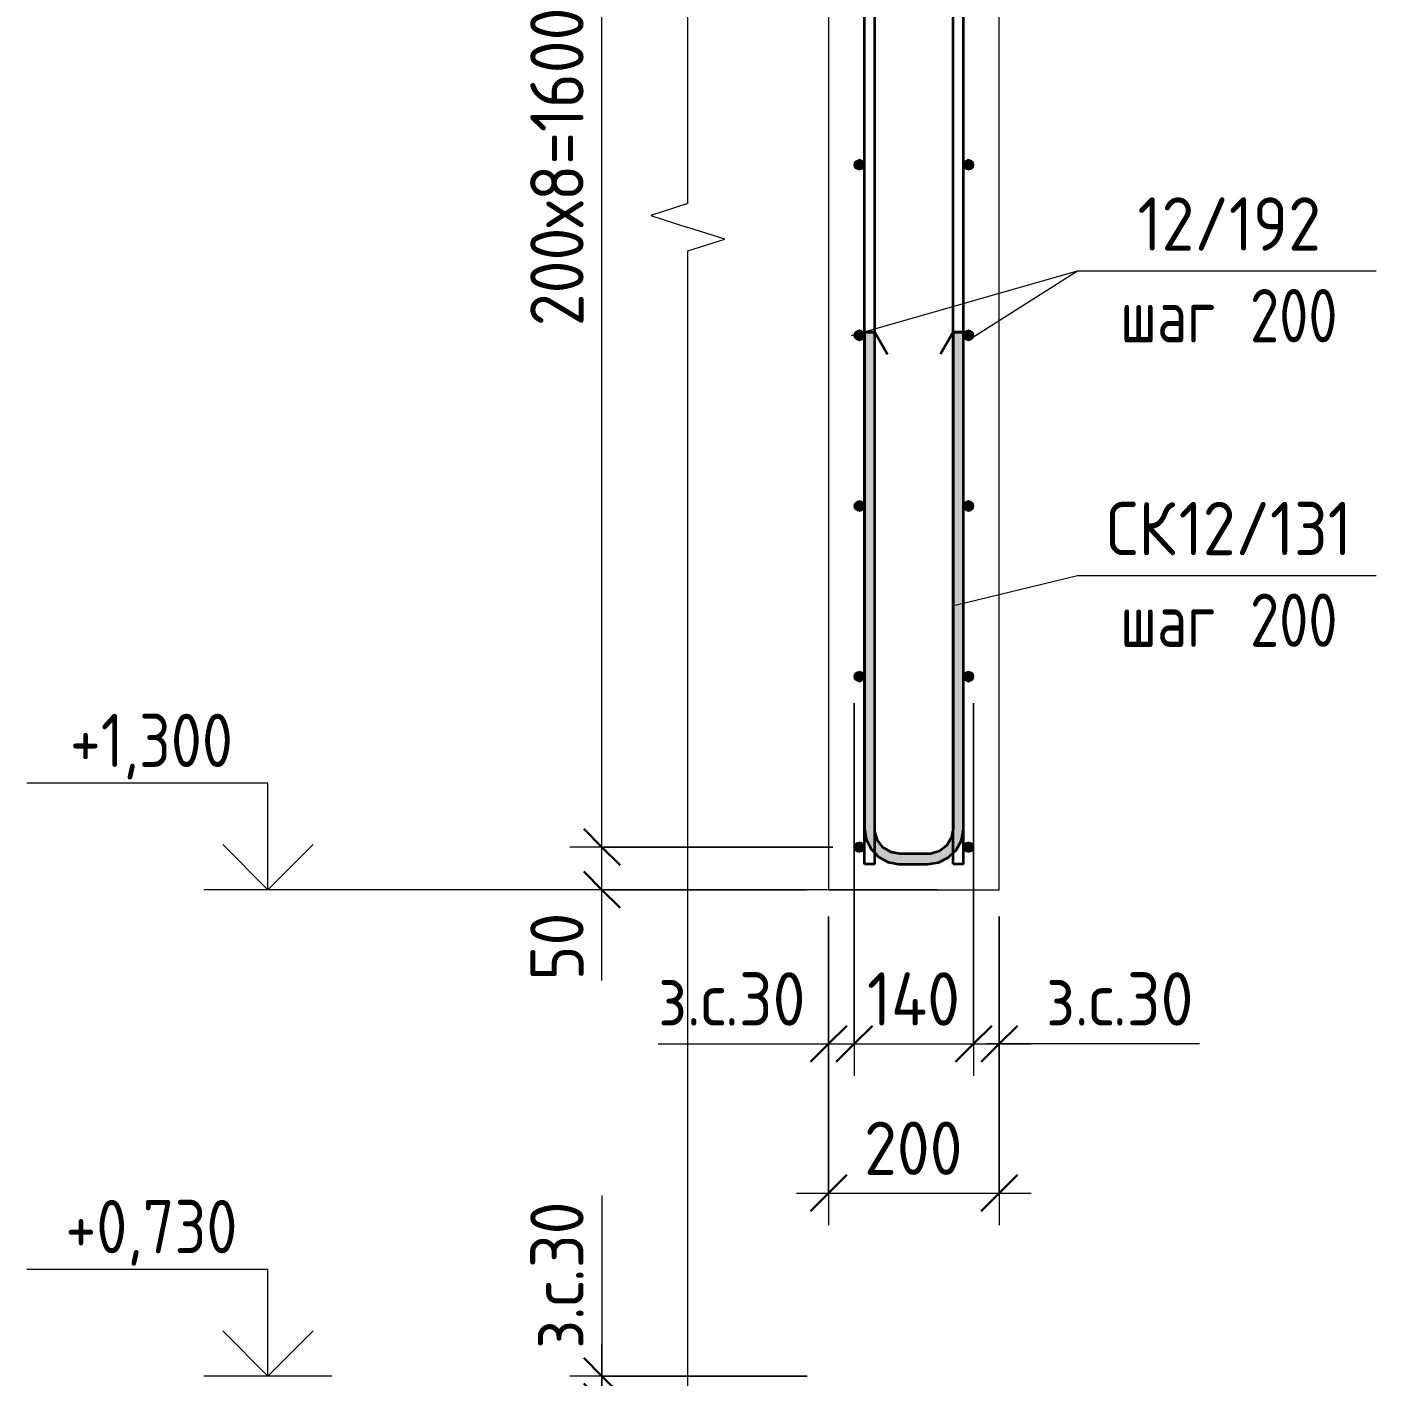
# Model space of a CAD drawing. Header units: millimetres. Extents: x 67134 to 118201, y -4983 to 13821.
# Drawn here: x 106255 to 107837, y 730 to 2312 of the extents above; entities that cross this region are included whole.
import ezdxf

# ---------------------------------------------------------------- set-up
doc = ezdxf.new("R2010")
doc.units = ezdxf.units.MM
for name, color, linetype, lineweight in [('AA_Dim', 7, 'Continuous', 9), ('AA_Dim-25', 7, 'Continuous', 9), ('AA_Oformlenie', 7, 'Continuous', 9), ('AA_Vinoska', 7, 'Continuous', 9), ('AA_Visotnaya otmetka', 7, 'Continuous', 9), ('AF_Stena_Опалубка', 253, 'Continuous', 20), ('KR_Armatura', 7, 'Continuous', 20), ('KR_Armatura_Tonkie', 7, 'Continuous', 20)]:
    doc.layers.add(name, color=color, linetype=linetype, lineweight=lineweight)
doc.styles.add('ISOCPEUR_6', font='isocpeur.TTF', dxfattribs={"width": 0.85, "height": 62.5})
doc.styles.add('ISOCPEUR_7', font='isocpeur.TTF', dxfattribs={"width": 0.9, "height": 62.5})
doc.styles.add('ISOCPEUR_8', font='isocpeur.TTF', dxfattribs={"width": 0.8, "height": 62.5})
doc.dimstyles.new('00_Точн_3_знака__прозр__2', dxfattribs={"dimscale": 304.8, "dimtxt": 62.672186, "dimasz": 0.139436, "dimexe": 0.123031, "dimexo": 0.082021, "dimgap": 0.008202, "dimtad": 1, "dimdec": 3, "dimrnd": 0.001, "dimdsep": 46, "dimtxsty": 'ISOCPEUR_7', "dimblk1": 'OBLIQUE', "dimblk2": 'OBLIQUE', "dimsah": 1, "dimcen": 0.09, "dimdle": 0.123031, "dimazin": 0, "dimtfac": 1, "dimtdec": 4, "dimtix": 1, "dimtmove": 1, "dimatfit": 3, "dimfxl": 1, "dimtvp": 1, "dimtolj": 1, "dimtzin": 0, "dimlwd": 18, "dimlwe": 18, "dimarcsym": 2})
doc.dimstyles.new('00_Точн_3_знака__прозр__3', dxfattribs={"dimscale": 304.8, "dimtxt": 62.672186, "dimasz": 0.139436, "dimexe": 0.123031, "dimexo": 0.082021, "dimgap": 0.008202, "dimtad": 1, "dimdec": 3, "dimrnd": 0.001, "dimdsep": 46, "dimtxsty": 'ISOCPEUR_7', "dimblk1": 'OBLIQUE', "dimblk2": 'OBLIQUE', "dimsah": 1, "dimcen": 0.09, "dimdle": 0.123031, "dimazin": 0, "dimtfac": 1, "dimtdec": 4, "dimtix": 1, "dimtmove": 0, "dimatfit": 3, "dimfxl": 1, "dimtvp": 1, "dimtolj": 1, "dimtzin": 0, "dimlwd": 18, "dimlwe": 18, "dimarcsym": 2})

# ---------------------------------------------------------------- blocks, each defined once
blk = doc.blocks.new('350_Стержень П торец СК-СГ _НесАрм_РабПлоск_ - 350_Стержень П торец СК-СГ _НесАрм_РабПлоск_-4048872-1-1 Армирование')
at = {"layer": 'KR_Armatura_Tonkie', "lineweight": 35}
for p, q in [((-73413.1, 1953.9), (-73413.1, 1372)), ((-73412.9, 1953.9), (-73401.3, 1953.9)), ((-73401.1, 1372), (-73401.1, 1953.9)), ((-73309.1, 1953.9), (-73309.1, 1372)), ((-73308.9, 1953.9), (-73297.3, 1953.9)), ((-73297.1, 1372), (-73297.1, 1953.9)), ((-73398.1, 1359.5), (-73400.4, 1367)), ((-73309.1, 1372), (-73310.8, 1362.5)), ((-73391.4, 1350.1), (-73397.3, 1357.6)), ((-73383.1, 1344.8), (-73389.6, 1348.7)), ((-73326.6, 1345), (-73334.1, 1342.7)), ((-73317.2, 1351.6), (-73324.8, 1345.7)), ((-73311.9, 1360), (-73315.8, 1353.5)), ((-73371.1, 1342), (-73380.6, 1343.7)), ((-73339.1, 1342), (-73371.1, 1342)), ((-73371.1, 1330), (-73339.1, 1330))]:
    blk.add_line(p, q, dxfattribs=at)
at = {"layer": 'KR_Armatura_Tonkie', "lineweight": 35, "flags": 128}
for points in [[(-73411.2, 1360.2), (-73411.1, 1359.3), (-73409.8, 1356.6)], [(-73297.6, 1367.6), (-73297.1, 1370.5), (-73297.1, 1372)], [(-73406.1, 1349.3), (-73405.4, 1347.8), (-73403.4, 1345.7)], [(-73307.4, 1344.9), (-73305.6, 1346.6), (-73304.5, 1348.6)], [(-73300.9, 1355.3), (-73299.5, 1357.9), (-73299.2, 1359.4)], [(-73398.2, 1340.3), (-73396.5, 1338.6), (-73394.5, 1337.5)], [(-73387.8, 1333.9), (-73385.2, 1332.5), (-73383.7, 1332.2)], [(-73375.5, 1330.6), (-73372.6, 1330), (-73371.1, 1330)], [(-73327.2, 1331.8), (-73326.4, 1332), (-73323.7, 1333.3)], [(-73316.4, 1336.9), (-73314.9, 1337.7), (-73312.8, 1339.7)]]:
    blk.add_lwpolyline(points, dxfattribs=at)
blk = doc.blocks.new('350_Стержень П торец СК-СГ _НесАрм_РабПлоск_ - 350_Стержень П торец СК-СГ _НесАрм_РабПлоск_-V5-1-1 Армирование')
at = {"layer": 'KR_Armatura_Tonkie', "lineweight": 35}
for points in [[(-73405.6, 1372), (-73401.1, 1372), (-73401.3, 1953.9), (-73413.1, 1953.9), (-73412.9, 1372), (-73407.1, 1372)], [(-73303.1, 1372), (-73297.1, 1372), (-73297.3, 1953.9), (-73309.1, 1953.9), (-73308.9, 1372), (-73304.6, 1372)], [(-73371.1, 1330), (-73371.1, 1342), (-73378.8, 1343), (-73386.3, 1346.2), (-73392.3, 1350.8), (-73397.3, 1357.6), (-73400.1, 1364.3), (-73401.3, 1372), (-73413.1, 1372), (-73411.6, 1361.1), (-73407.4, 1351), (-73400.8, 1342.3), (-73392.1, 1335.6), (-73381.9, 1331.4), (-73376, 1330.7)], [(-73339.1, 1330), (-73328.2, 1331.4), (-73317.8, 1335.8), (-73308.9, 1342.9), (-73302.7, 1351), (-73298.5, 1361.1), (-73297.3, 1372), (-73309.1, 1372), (-73310.1, 1364.2), (-73313.2, 1356.8), (-73317.8, 1350.8), (-73324.4, 1345.9), (-73331.3, 1343), (-73339.1, 1341.8), (-73339.1, 1330.2)], [(-73339.1, 1330), (-73339.1, 1342), (-73371.1, 1341.8), (-73371.1, 1330), (-73357.8, 1330)]]:
    blk.add_hatch(color=256, dxfattribs=at).paths.add_polyline_path(points)
for p, q in [((-73413.1, 1953.9), (-73413.1, 1372)), ((-73413.1, 1953.9), (-73401.1, 1953.9)), ((-73401.3, 1953.9), (-73412.9, 1953.9)), ((-73401.1, 1372), (-73401.1, 1953.9)), ((-73401.1, 1953.9), (-73386.1, 1927.9)), ((-73309.1, 1953.9), (-73324.1, 1927.9)), ((-73309.1, 1953.9), (-73309.1, 1372)), ((-73309.1, 1953.9), (-73297.1, 1953.9)), ((-73297.3, 1953.9), (-73308.9, 1953.9)), ((-73297.1, 1372), (-73297.1, 1953.9)), ((-73339.1, 1342), (-73371.1, 1342)), ((-73371.1, 1330), (-73339.1, 1330))]:
    blk.add_line(p, q, dxfattribs=at)
at = {"layer": 'KR_Armatura_Tonkie', "lineweight": 35, "flags": 128}
for points in [[(-73413.1, 1372), (-73411.1, 1359.3), (-73405.4, 1347.8), (-73401.1, 1343.3)], [(-73371.1, 1342), (-73381.7, 1344), (-73391, 1349.6), (-73397.7, 1358.1), (-73400.9, 1368.5), (-73401.1, 1372)], [(-73309.1, 1372), (-73311, 1361.3), (-73316.6, 1352.1), (-73325.2, 1345.4), (-73335.5, 1342.2), (-73339.1, 1342)], [(-73309.1, 1343.3), (-73305.6, 1346.6), (-73299.5, 1357.9), (-73297.1, 1370.5), (-73297.1, 1372)], [(-73401.1, 1343.3), (-73396.5, 1338.6), (-73385.2, 1332.5), (-73372.6, 1330), (-73371.1, 1330)], [(-73339.1, 1330), (-73326.4, 1332), (-73314.9, 1337.7), (-73309.1, 1343.3)]]:
    blk.add_lwpolyline(points, dxfattribs=at)
blk = doc.blocks.new('011_Прямоугольник обрыва _ЭлУзла_ - 011_Прямоугольник обрыва _ЭлУзла_-4122385-1-1 Армирование')
at = {"layer": 'AA_Oformlenie'}
for p, q in [((-73620.1, 2104.6), (-73620.1, 3900)), ((-73620.1, -1542.4), (-73620.1, 2049))]:
    blk.add_line(p, q, dxfattribs=at)
blk = doc.blocks.new('Высотные отметки - Стрелка вверх-400292-1-1 Армирование')
at = {"layer": 'AA_Vinoska'}
for p, q in [((-70172.5, -2825), (-69890, -2825)), ((-70172.5, -2950), (-70172.5, -2825)), ((-70172.5, -2950), (-70225.6, -2897)), ((-70172.5, -2950), (-70119.5, -2897)), ((-70247.5, -2950), (-70097.5, -2950))]:
    blk.add_line(p, q, dxfattribs=at)
blk = doc.blocks.new('DIMBLOCK56-1-1 Армирование')
at = {"layer": 'AA_Dim-25', "lineweight": 18}
for p, q in [((106929.2, 941.6), (106929.2, 736.8)), ((106929.2, 700), (106929.2, 767.5)), ((107170, 730), (106891.7, 730)), ((106929.2, 736.8), (106929.2, 715)), ((106929.2, 730), (107170, 730)), ((107212, 700), (106891.7, 700)), ((106929.2, 700), (107212, 700))]:
    blk.add_line(p, q, dxfattribs=at)
at = {"layer": 'AA_Dim-25', "lineweight": 30}
for p, q in [((106929.2, 730), (106907.9, 751.3)), ((106929.2, 730), (106950.4, 708.8)), ((106929.2, 700), (106907.9, 721.3)), ((106929.2, 700), (106950.4, 678.8))]:
    blk.add_line(p, q, dxfattribs=at)
at = {"layer": 'AA_Dim-25', "color": 0, "lineweight": 18, "insert": (106845.2, 761.8), "char_height": 62.5, "width": 215.687, "attachment_point": 1, "rotation": 90, "line_spacing_factor": 1.135194, "style": 'ISOCPEUR_7'}
blk.add_mtext('з.с.30', dxfattribs=at)
blk = doc.blocks.new('_Oblique')
at = {"color": 0, "linetype": 'ByBlock', "lineweight": -2}
blk.add_line((-0.5, -0.5), (0.5, 0.5), dxfattribs=at)
blk = doc.blocks.new('DIMBLOCK57-1-1 Армирование')
at = {"layer": 'AA_Dim-25', "lineweight": 30}
for p, q in [((106929.2, 1350), (106907.9, 1371.3)), ((106929.2, 1350), (106950.4, 1328.8)), ((106929.2, 1300), (106907.9, 1321.3)), ((106929.2, 1300), (106950.4, 1278.8))]:
    blk.add_line(p, q, dxfattribs=at)
at = {"layer": 'AA_Dim-25', "lineweight": 18}
for p, q in [((107200, 1350), (106891.7, 1350)), ((106929.2, 1262.5), (106929.2, 1350)), ((106929.2, 1350), (107200, 1350)), ((106929.2, 1296.8), (106929.2, 1325)), ((107170, 1300), (106891.7, 1300)), ((106929.2, 1300), (107170, 1300)), ((106929.2, 1193.7), (106929.2, 1296.8))]:
    blk.add_line(p, q, dxfattribs=at)
at = {"layer": 'AA_Dim-25', "color": 0, "lineweight": 18, "insert": (106845.2, 1193.7), "char_height": 62.5, "width": 93.654, "attachment_point": 1, "rotation": 90, "line_spacing_factor": 1.135194, "style": 'ISOCPEUR_7'}
blk.add_mtext('50', dxfattribs=at)
blk = doc.blocks.new('DIMBLOCK58-1-1 Армирование')
at = {"layer": 'AA_Dim-25', "lineweight": 30}
for p, q in [((106929.2, 2950), (106907.9, 2971.3)), ((106929.2, 2950), (106950.4, 2928.8)), ((106929.2, 1350), (106907.9, 1371.3)), ((106929.2, 1350), (106950.4, 1328.8))]:
    blk.add_line(p, q, dxfattribs=at)
at = {"layer": 'AA_Dim-25', "lineweight": 18}
for p, q in [((107200, 2950), (106891.7, 2950)), ((106929.2, 1350), (106929.2, 2950)), ((106929.2, 2950), (107200, 2950)), ((107200, 1350), (106891.7, 1350)), ((106929.2, 1350), (107200, 1350))]:
    blk.add_line(p, q, dxfattribs=at)
at = {"layer": 'AA_Dim-25', "color": 0, "lineweight": 18, "insert": (106845.2, 1960.8), "char_height": 62.5, "width": 454.078, "attachment_point": 1, "rotation": 90, "line_spacing_factor": 1.135194, "style": 'ISOCPEUR_7'}
blk.add_mtext('200х8=1600', dxfattribs=at)
blk = doc.blocks.new('DIMBLOCK67-1-1 Армирование')
at = {"layer": 'AA_Dim-25', "lineweight": 18}
for p, q in [((107225, 1519), (107225, 1081.9)), ((107225, 1119.4), (107225, 1519)), ((107195, 1268.7), (107195, 1081.9)), ((107195, 1119.4), (107195, 1268.7)), ((106995.1, 1119.4), (107199.9, 1119.4)), ((107157.5, 1119.4), (107225, 1119.4)), ((107199.9, 1119.4), (107210, 1119.4))]:
    blk.add_line(p, q, dxfattribs=at)
at = {"layer": 'AA_Dim-25', "lineweight": 30}
for p, q in [((107195, 1119.4), (107216.3, 1140.7)), ((107225, 1119.4), (107246.3, 1140.7)), ((107195, 1119.4), (107173.8, 1098.2)), ((107225, 1119.4), (107203.8, 1098.2))]:
    blk.add_line(p, q, dxfattribs=at)
at = {"layer": 'AA_Dim-25', "color": 0, "lineweight": 18, "insert": (106995.1, 1203.3), "char_height": 62.5, "width": 215.687, "attachment_point": 1, "line_spacing_factor": 1.135194, "style": 'ISOCPEUR_7'}
blk.add_mtext('з.с.30', dxfattribs=at)
blk = doc.blocks.new('DIMBLOCK68-1-1 Армирование')
at = {"layer": 'AA_Dim-25', "lineweight": 18}
for p, q in [((107225, 1519), (107225, 1081.9)), ((107225, 1119.4), (107225, 1519)), ((107365, 1519), (107365, 1081.9)), ((107365, 1119.4), (107365, 1519)), ((107225, 1119.4), (107365, 1119.4))]:
    blk.add_line(p, q, dxfattribs=at)
at = {"layer": 'AA_Dim-25', "lineweight": 30}
for p, q in [((107225, 1119.4), (107246.3, 1140.7)), ((107365, 1119.4), (107386.3, 1140.7)), ((107225, 1119.4), (107203.8, 1098.2)), ((107365, 1119.4), (107343.8, 1098.2))]:
    blk.add_line(p, q, dxfattribs=at)
at = {"layer": 'AA_Dim-25', "color": 0, "lineweight": 18, "insert": (107240, 1203.3), "char_height": 62.5, "width": 131.966, "attachment_point": 1, "line_spacing_factor": 1.135194, "style": 'ISOCPEUR_7'}
blk.add_mtext('140', dxfattribs=at)
blk = doc.blocks.new('DIMBLOCK69-1-1 Армирование')
at = {"layer": 'AA_Dim-25', "lineweight": 18}
for p, q in [((107365, 1519), (107365, 1081.9)), ((107365, 1119.4), (107365, 1519)), ((107395, 1268.7), (107395, 1081.9)), ((107395, 1119.4), (107395, 1268.7)), ((107365, 1119.4), (107432.5, 1119.4)), ((107424.9, 1119.4), (107380, 1119.4)), ((107629.7, 1119.4), (107424.9, 1119.4))]:
    blk.add_line(p, q, dxfattribs=at)
at = {"layer": 'AA_Dim-25', "lineweight": 30}
for p, q in [((107365, 1119.4), (107386.3, 1140.7)), ((107395, 1119.4), (107416.3, 1140.7)), ((107365, 1119.4), (107343.8, 1098.2)), ((107395, 1119.4), (107373.8, 1098.2))]:
    blk.add_line(p, q, dxfattribs=at)
at = {"layer": 'AA_Dim-25', "color": 0, "lineweight": 18, "insert": (107449.9, 1203.3), "char_height": 62.5, "width": 215.687, "attachment_point": 1, "line_spacing_factor": 1.135194, "style": 'ISOCPEUR_7'}
blk.add_mtext('з.с.30', dxfattribs=at)
blk = doc.blocks.new('DIMBLOCK70-1-1 Армирование')
at = {"layer": 'AA_Dim-25', "lineweight": 18}
for p, q in [((107195, 1229.6), (107195, 906.9)), ((107195, 944.4), (107195, 1229.6)), ((107395, 1229.6), (107395, 906.9)), ((107395, 944.4), (107395, 1229.6)), ((107157.5, 944.4), (107432.5, 944.4))]:
    blk.add_line(p, q, dxfattribs=at)
at = {"layer": 'AA_Dim-25', "lineweight": 30}
for p, q in [((107195, 944.4), (107216.3, 965.7)), ((107395, 944.4), (107416.3, 965.7)), ((107195, 944.4), (107173.8, 923.2)), ((107395, 944.4), (107373.8, 923.2))]:
    blk.add_line(p, q, dxfattribs=at)
at = {"layer": 'AA_Dim-25', "color": 0, "lineweight": 18, "insert": (107236.5, 1028.3), "char_height": 62.5, "width": 140.48, "attachment_point": 1, "line_spacing_factor": 1.135194, "style": 'ISOCPEUR_7'}
blk.add_mtext('200', dxfattribs=at)
blk = doc.blocks.new('042_М_Арматуры - Диам длина поз _ Комментарий-3662934-1-1 Армирование')
at = {"layer": 'AA_Vinoska'}
blk.add_line((-72259.7, -2790.4), (-71909.7, -2790.4), dxfattribs=at)

msp = doc.modelspace()

# ---------------------------------------------------------------- hatches: boundary and pattern name
at = {"layer": 'KR_Armatura'}
h = msp.add_hatch(color=256, dxfattribs=at)
edge = h.paths.add_edge_path()
edge.add_arc((107231.0072, 2150), 6, 0, 360)
for points in [[(107231.0072, 2144), (107236.2033, 2147), (107236.2033, 2153), (107231.0072, 2156), (107225.811, 2153), (107225.811, 2147)], [(107359.0072, 2144), (107364.2033, 2147), (107364.2033, 2153), (107359.0072, 2156), (107353.811, 2153), (107353.811, 2147)], [(107231.0072, 1944), (107236.2033, 1947), (107236.2033, 1953), (107231.0072, 1956), (107225.811, 1953), (107225.811, 1947)], [(107359.0072, 1944), (107364.2033, 1947), (107364.2033, 1953), (107359.0072, 1956), (107353.811, 1953), (107353.811, 1947)], [(107231.0072, 1744), (107236.2033, 1747), (107236.2033, 1753), (107231.0072, 1756), (107225.811, 1753), (107225.811, 1747)], [(107359.0072, 1744), (107364.2033, 1747), (107364.2033, 1753), (107359.0072, 1756), (107353.811, 1753), (107353.811, 1747)], [(107231.0072, 1544), (107236.2033, 1547), (107236.2033, 1553), (107231.0072, 1556), (107225.811, 1553), (107225.811, 1547)], [(107359.0072, 1544), (107364.2033, 1547), (107364.2033, 1553), (107359.0072, 1556), (107353.811, 1553), (107353.811, 1547)], [(107234.0072, 1344.8038), (107237.0072, 1350), (107234.0072, 1355.1962), (107228.0072, 1355.1962), (107225.0072, 1350), (107228.0072, 1344.8038)], [(107231.0072, 1344), (107236.2033, 1347), (107236.2033, 1353), (107231.0072, 1356), (107225.811, 1353), (107225.811, 1347)], [(107356.0072, 1344.8038), (107362.0072, 1344.8038), (107365.0072, 1350), (107362.0072, 1355.1962), (107356.0072, 1355.1962), (107353.0072, 1350)], [(107359.0072, 1344), (107364.2033, 1347), (107364.2033, 1353), (107359.0072, 1356), (107353.811, 1353), (107353.811, 1347)]]:
    msp.add_hatch(color=256, dxfattribs=at).paths.add_polyline_path(points)
h = msp.add_hatch(color=256, dxfattribs=at)
edge = h.paths.add_edge_path()
edge.add_arc((107359.0072, 2150), 6, 0, 360)
h = msp.add_hatch(color=256, dxfattribs=at)
edge = h.paths.add_edge_path()
edge.add_arc((107231.0072, 1950), 6, 0, 360)
h = msp.add_hatch(color=256, dxfattribs=at)
edge = h.paths.add_edge_path()
edge.add_arc((107359.0072, 1950), 6, 0, 360)
h = msp.add_hatch(color=256, dxfattribs=at)
edge = h.paths.add_edge_path()
edge.add_arc((107231.0072, 1750), 6, 0, 360)
h = msp.add_hatch(color=256, dxfattribs=at)
edge = h.paths.add_edge_path()
edge.add_arc((107359.0072, 1750), 6, 0, 360)
h = msp.add_hatch(color=256, dxfattribs=at)
edge = h.paths.add_edge_path()
edge.add_arc((107231.0072, 1550), 6, 0, 360)
h = msp.add_hatch(color=256, dxfattribs=at)
edge = h.paths.add_edge_path()
edge.add_arc((107359.0072, 1550), 6, 0, 360)
h = msp.add_hatch(color=256, dxfattribs=at)
edge = h.paths.add_edge_path()
edge.add_arc((107231.0072, 1350), 6, 0, 360)
h = msp.add_hatch(color=256, dxfattribs=at)
edge = h.paths.add_edge_path()
edge.add_arc((107231.0072, 1350), 6, 0, 360)
h = msp.add_hatch(color=256, dxfattribs=at)
edge = h.paths.add_edge_path()
edge.add_arc((107359.0072, 1350), 6, 0, 360)
h = msp.add_hatch(color=256, dxfattribs=at)
edge = h.paths.add_edge_path()
edge.add_arc((107359.0072, 1350), 6, 0, 360)

# ---------------------------------------------------------------- linework, layer by layer
at = {"layer": 'AA_Vinoska'}
for p, q in [((107029.976, 2104.6215), (106986.6509, 2090.5443)), ((106986.6509, 2090.5443), (107029.976, 2076.4671)), ((107073.2773, 2062.7171), (107029.976, 2076.4671)), ((107029.976, 2048.9671), (107073.2773, 2062.7171)), ((107221.6286, 1949.8474), (107486.7259, 2025.5895)), ((107362.9167, 1946.9342), (107486.7259, 2025.5895)), ((107343.3835, 1633.8974), (107486.7259, 1668.5712))]:
    msp.add_line(p, q, dxfattribs=at)
at = {"layer": 'AA_Visotnaya otmetka'}
for q in [(106537.6389, 1300), (107322.1135, 1300)]:
    msp.add_line((107322.1135, 1300), q, dxfattribs=at)
at = {"layer": 'AF_Stena_Опалубка'}
for p, q in [((107195.0072, 3050), (107195.0072, 1300)), ((107395.0072, 1300), (107395.0072, 3050)), ((107195.0072, 1300), (107395.0072, 1300))]:
    msp.add_line(p, q, dxfattribs=at)
at = {"layer": 'KR_Armatura'}
for p, q in [((107231.0072, 2156), (107225.811, 2153)), ((107225.811, 2153), (107225.811, 2147)), ((107236.2033, 2153), (107231.0072, 2156)), ((107236.2033, 2147), (107236.2033, 2153)), ((107359.0072, 2156), (107353.811, 2153)), ((107353.811, 2153), (107353.811, 2147)), ((107364.2033, 2153), (107359.0072, 2156)), ((107364.2033, 2147), (107364.2033, 2153)), ((107225.811, 2147), (107231.0072, 2144)), ((107231.0072, 2144), (107236.2033, 2147)), ((107353.811, 2147), (107359.0072, 2144)), ((107359.0072, 2144), (107364.2033, 2147)), ((107231.0072, 1956), (107225.811, 1953)), ((107225.811, 1953), (107225.811, 1947)), ((107225.811, 1947), (107231.0072, 1944)), ((107236.2033, 1953), (107231.0072, 1956)), ((107231.0072, 1944), (107236.2033, 1947)), ((107236.2033, 1947), (107236.2033, 1953)), ((107359.0072, 1956), (107353.811, 1953)), ((107353.811, 1953), (107353.811, 1947)), ((107353.811, 1947), (107359.0072, 1944)), ((107364.2033, 1953), (107359.0072, 1956)), ((107359.0072, 1944), (107364.2033, 1947)), ((107364.2033, 1947), (107364.2033, 1953)), ((107231.0072, 1756), (107225.811, 1753)), ((107236.2033, 1753), (107231.0072, 1756)), ((107359.0072, 1756), (107353.811, 1753)), ((107364.2033, 1753), (107359.0072, 1756)), ((107225.811, 1753), (107225.811, 1747)), ((107225.811, 1747), (107231.0072, 1744)), ((107231.0072, 1744), (107236.2033, 1747)), ((107236.2033, 1747), (107236.2033, 1753)), ((107353.811, 1753), (107353.811, 1747)), ((107353.811, 1747), (107359.0072, 1744)), ((107359.0072, 1744), (107364.2033, 1747)), ((107364.2033, 1747), (107364.2033, 1753)), ((107231.0072, 1556), (107225.811, 1553)), ((107225.811, 1553), (107225.811, 1547)), ((107236.2033, 1553), (107231.0072, 1556)), ((107236.2033, 1547), (107236.2033, 1553)), ((107359.0072, 1556), (107353.811, 1553)), ((107353.811, 1553), (107353.811, 1547)), ((107364.2033, 1553), (107359.0072, 1556)), ((107364.2033, 1547), (107364.2033, 1553)), ((107225.811, 1547), (107231.0072, 1544)), ((107231.0072, 1544), (107236.2033, 1547)), ((107353.811, 1547), (107359.0072, 1544)), ((107359.0072, 1544), (107364.2033, 1547)), ((107228.0072, 1355.1962), (107225.0072, 1350)), ((107225.0072, 1350), (107228.0072, 1344.8038)), ((107231.0072, 1356), (107225.811, 1353)), ((107225.811, 1353), (107225.811, 1347)), ((107225.811, 1347), (107231.0072, 1344)), ((107234.0072, 1355.1962), (107228.0072, 1355.1962)), ((107228.0072, 1344.8038), (107234.0072, 1344.8038)), ((107236.2033, 1353), (107231.0072, 1356)), ((107231.0072, 1344), (107236.2033, 1347)), ((107237.0072, 1350), (107234.0072, 1355.1962)), ((107234.0072, 1344.8038), (107237.0072, 1350)), ((107236.2033, 1347), (107236.2033, 1353)), ((107356.0072, 1355.1962), (107353.0072, 1350)), ((107353.0072, 1350), (107356.0072, 1344.8038)), ((107359.0072, 1356), (107353.811, 1353)), ((107353.811, 1353), (107353.811, 1347)), ((107353.811, 1347), (107359.0072, 1344)), ((107362.0072, 1355.1962), (107356.0072, 1355.1962)), ((107356.0072, 1344.8038), (107362.0072, 1344.8038)), ((107364.2033, 1353), (107359.0072, 1356)), ((107359.0072, 1344), (107364.2033, 1347)), ((107365.0072, 1350), (107362.0072, 1355.1962)), ((107362.0072, 1344.8038), (107365.0072, 1350)), ((107364.2033, 1347), (107364.2033, 1353))]:
    msp.add_line(p, q, dxfattribs=at)
for centre in [(107231.0072, 2150), (107359.0072, 2150), (107231.0072, 1950), (107359.0072, 1950), (107231.0072, 1750), (107359.0072, 1750), (107231.0072, 1550), (107359.0072, 1550), (107231.0072, 1350), (107231.0072, 1350), (107359.0072, 1350), (107359.0072, 1350)]:
    msp.add_circle(centre, 6, dxfattribs=at)
at = {"layer": 'KR_Armatura_Tonkie', "lineweight": 35}
for p, q in [((107353.0072, 1330), (107353.0072, 3670)), ((107237.0072, 1330), (107237.0072, 3042)), ((107249.0072, 1330), (107249.0072, 3042)), ((107341.0072, 1330), (107341.0072, 3042)), ((107249.0072, 1330), (107237.0072, 1330)), ((107353.0072, 1330), (107341.0072, 1330))]:
    msp.add_line(p, q, dxfattribs=at)

# ---------------------------------------------------------------- block references
at = {"layer": 'AA_Oformlenie'}
msp.add_blockref('011_Прямоугольник обрыва _ЭлУзла_ - 011_Прямоугольник обрыва _ЭлУзла_-4122385-1-1 Армирование', (180650.0688, 0), dxfattribs=at)
at = {"layer": 'AA_Vinoska'}
for p in [(179746.4125, 4815.9887), (179746.4125, 4815.9887), (179746.4125, 4458.9704)]:
    msp.add_blockref('042_М_Арматуры - Диам длина поз _ Комментарий-3662934-1-1 Армирование', p, dxfattribs=at)
at = {"layer": 'AA_Visotnaya otmetka', "extrusion": (0, 0, -1)}
for p in [(-36365.0935, 4250), (-36365.0935, 3680)]:
    msp.add_blockref('Высотные отметки - Стрелка вверх-400292-1-1 Армирование', p, dxfattribs=at)
at = {"layer": 'KR_Armatura_Tonkie', "lineweight": 35}
for name in ['350_Стержень П торец СК-СГ _НесАрм_РабПлоск_ - 350_Стержень П торец СК-СГ _НесАрм_РабПлоск_-4048872-1-1 Армирование', '350_Стержень П торец СК-СГ _НесАрм_РабПлоск_ - 350_Стержень П торец СК-СГ _НесАрм_РабПлоск_-V5-1-1 Армирование']:
    msp.add_blockref(name, (180650.0688, 0), dxfattribs=at)

# ---------------------------------------------------------------- texts
at = {"layer": 'AA_Vinoska', "char_height": 62.5, "attachment_point": 1}
for s, insert, width, style in [('12/192', (107557.1169, 2111.8457), 263.354344, 'ISOCPEUR_7'), ('12/192', (107557.1169, 2111.8457), 263.354344, 'ISOCPEUR_7'), (' 200', (107657.1523, 2004.3694), 166.751, 'ISOCPEUR_8'), ('шаг', (107536.7669, 2004.3694), 145.907125, 'ISOCPEUR_8'), ('СК', (107520.5544, 1754.8275), 102.816422, 'ISOCPEUR_7'), ('12/131', (107605.3864, 1754.8275), 248.923969, 'ISOCPEUR_7'), (' 200', (107657.1523, 1647.3512), 166.751, 'ISOCPEUR_8'), ('шаг', (107536.7669, 1647.3512), 145.907125, 'ISOCPEUR_8')]:
    msp.add_mtext(s, dxfattribs=dict(at, insert=insert, width=width, style=style))
at = {"layer": 'AA_Visotnaya otmetka', "char_height": 62.5, "attachment_point": 1, "line_spacing_factor": 1.135194, "style": 'ISOCPEUR_6'}
for s, insert, width in [('+1,300', (106305.5078, 1506.4199), 227.11473), ('+0,730', (106300.1809, 936.4199), 239.899334)]:
    msp.add_mtext(s, dxfattribs=dict(at, insert=insert, width=width))

# ---------------------------------------------------------------- dimensions: what is measured, and where the dimension line sits
at = {"layer": 'AA_Dim', "lineweight": 18}
dim = msp.add_linear_dim(base=(106929.1639, 2950), p1=(107225.0072, 1350), p2=(107225.0072, 2950), angle=90, dimstyle='00_Точн_3_знака__прозр__3', override={"dimpost": '200х8=<>', "dimfxl": 1600}, dxfattribs=at)
dim.commit()
dim.dimension.update_dxf_attribs({"geometry": 'DIMBLOCK58-1-1 Армирование', "text_midpoint": (106895.4139, 2150)})
for base, p1, p2, picture, middle in [((107225.0072, 1119.4264), (107195.0072, 1293.6596), (107225.0072, 1544), 'DIMBLOCK67-1-1 Армирование', (107102.9554, 1161.6797)), ((107395.0072, 1119.4264), (107365.0072, 1544), (107395.0072, 1293.6596), 'DIMBLOCK69-1-1 Армирование', (107557.7611, 1161.6797))]:
    dim = msp.add_linear_dim(base=base, p1=p1, p2=p2, dimstyle='00_Точн_3_знака__прозр__2', override={"dimpost": 'з.с.<>', "dimfxl": 252.131586}, dxfattribs=at)
    dim.commit()
    dim.dimension.update_dxf_attribs({"geometry": picture, "text_midpoint": middle, "dimtype": 160})
for base, p1, p2, override, picture, middle in [((107365.0072, 1119.4264), (107225.0072, 1544), (107365.0072, 1544), {"dimpost": '<>', "dimfxl": 140}, 'DIMBLOCK68-1-1 Армирование', (107295.0072, 1153.1764)), ((107395.0072, 944.4264), (107195.0072, 1254.5747), (107395.0072, 1254.5747), {"dimpost": '<>', "dimfxl": 200}, 'DIMBLOCK70-1-1 Армирование', (107295.0072, 978.1764))]:
    dim = msp.add_linear_dim(base=base, p1=p1, p2=p2, dimstyle='00_Точн_3_знака__прозр__3', override=override, dxfattribs=at)
    dim.commit()
    dim.dimension.update_dxf_attribs({"geometry": picture, "text_midpoint": middle})
for base, p1, p2, override, picture, middle in [((106929.1639, 1350), (107195.0072, 1300), (107225.0072, 1350), {"dimpost": '<>', "dimfxl": 58.309519}, 'DIMBLOCK57-1-1 Армирование', (106886.9107, 1240.5555)), ((106929.1639, 730), (107237.0072, 700), (107195.0072, 730), {"dimpost": 'з.с.<>', "dimfxl": 51.613952}, 'DIMBLOCK56-1-1 Армирование', (106886.9107, 869.6815))]:
    dim = msp.add_linear_dim(base=base, p1=p1, p2=p2, angle=90, dimstyle='00_Точн_3_знака__прозр__2', override=override, dxfattribs=at)
    dim.commit()
    dim.dimension.update_dxf_attribs({"geometry": picture, "text_midpoint": middle, "dimtype": 160, "text_rotation": 90})

doc.saveas('drawing.dxf')
